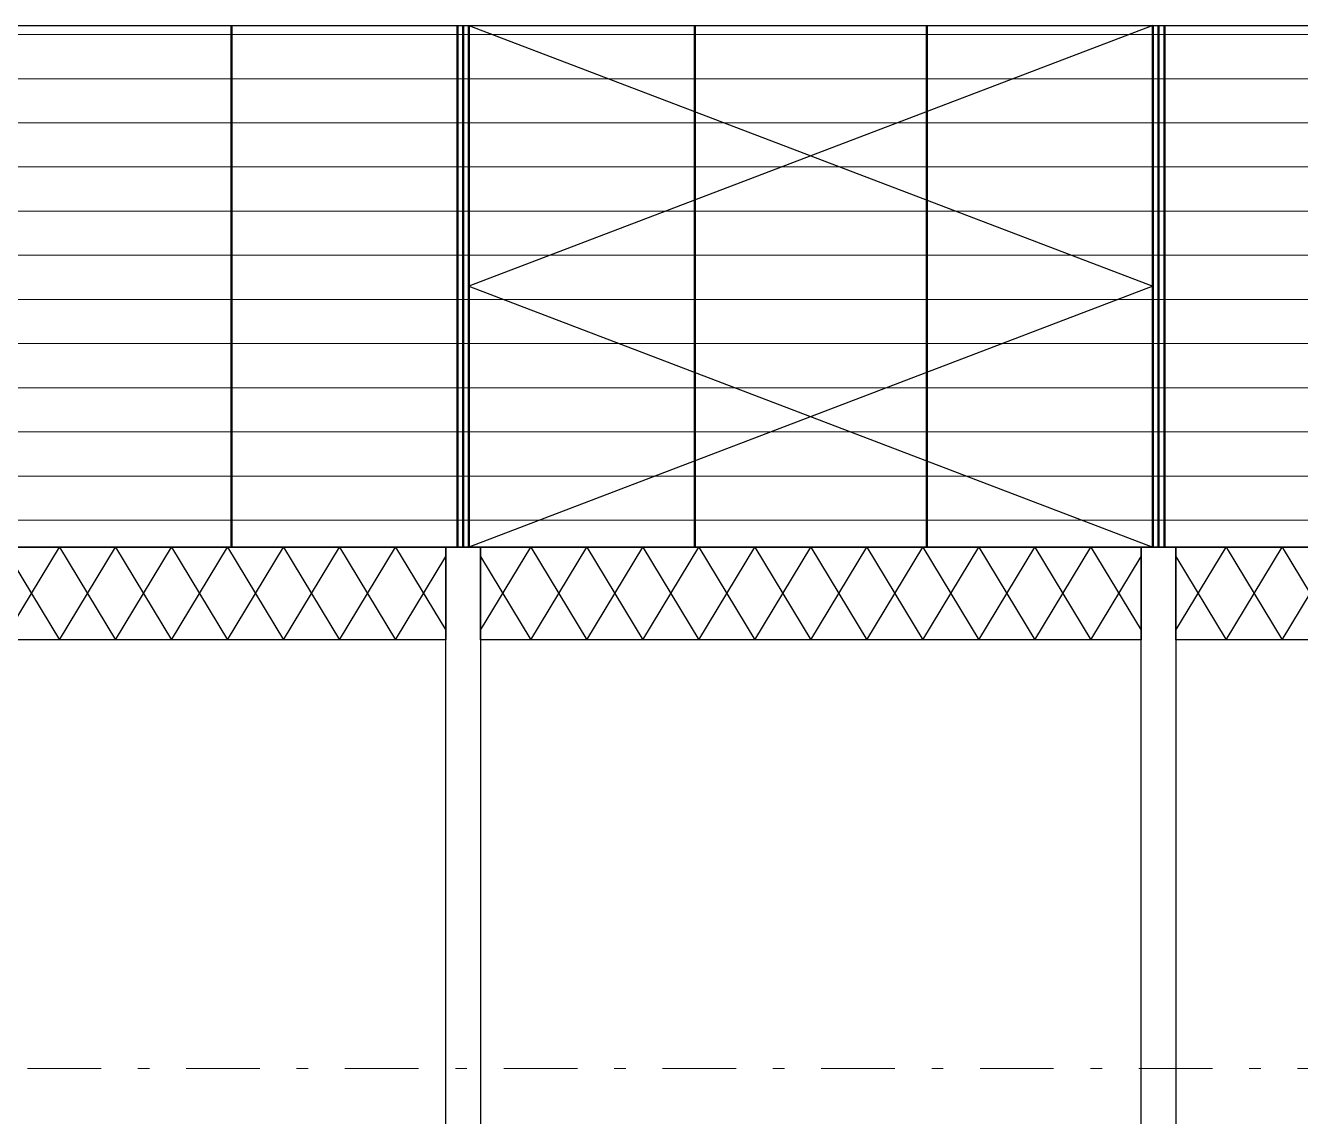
# Model space of a CAD drawing. Header units: millimetres. Extents: x 2175 to 3376, y 1504 to 1740.
# Drawn here: x 3169.61 to 3180.61, y 1617.92 to 1627.33 of the extents above; entities that cross this region are included whole.
import ezdxf

# ---------------------------------------------------------------- set-up
doc = ezdxf.new("R2010")
doc.units = ezdxf.units.MM
doc.linetypes.add('DASHDOT2', pattern=[12.7, 6.35, -3.175, 0, -3.175])
doc.linetypes.add('DASHED', pattern=[19.05, 12.7, -6.35])
for name, color, linetype in [('Atap', 3, 'Continuous'), ('GR', 7, 'Continuous'), ('HELP', 251, 'Continuous'), ('SUNGAI', 150, 'Continuous'), ('WF 150', 5, 'Continuous')]:
    doc.layers.add(name, color=color, linetype=linetype)
doc.layers.add('Garis Dim', color=131, linetype='DASHED', lineweight=9)
doc.layers.add('HAT', color=8, linetype='Continuous', lineweight=9)

msp = doc.modelspace()

# ---------------------------------------------------------------- hatches: boundary and pattern name
at = {"layer": 'HAT', "lineweight": 0, "ltscale": 0.3, "true_color": 0x939598}
h = msp.add_hatch(dxfattribs=at)
h.set_pattern_fill('LINE', color=252, scale=0.12)
h.set_pattern_definition([(0, (-9602.51916, 2275.71535), (0, 0.381), [])])
h.paths.add_polyline_path([(3100.382, 1627.331), (3216.382, 1627.331), (3216.382, 1622.831), (3100.382, 1622.831)])

# ---------------------------------------------------------------- linework, layer by layer
at = {"color": 1, "lineweight": 50}
for p, q in [((3171.382, 1627.331), (3171.382, 1622.831)), ((3173.382, 1627.331), (3173.382, 1622.831)), ((3173.382, 1627.331), (3173.382, 1622.831)), ((3175.382, 1627.331), (3175.382, 1622.831)), ((3177.382, 1627.331), (3177.382, 1622.831)), ((3179.382, 1627.331), (3179.382, 1622.831)), ((3179.382, 1627.331), (3179.382, 1622.831))]:
    msp.add_line(p, q, dxfattribs=at)
for points in [[(3167.531, 1622.75), (3167.965, 1622.031), (3168.448, 1622.831), (3168.932, 1622.031), (3169.415, 1622.831), (3169.898, 1622.031), (3170.382, 1622.831), (3170.865, 1622.031), (3171.348, 1622.831), (3171.832, 1622.031), (3172.315, 1622.831), (3172.798, 1622.031), (3173.232, 1622.75)], [(3167.531, 1622.113), (3167.965, 1622.831), (3168.448, 1622.031), (3168.932, 1622.831), (3169.415, 1622.031), (3169.898, 1622.831), (3170.382, 1622.031), (3170.865, 1622.831), (3171.348, 1622.031), (3171.832, 1622.831), (3172.315, 1622.031), (3172.798, 1622.831), (3173.232, 1622.113)], [(3167.531, 1622.75), (3167.965, 1622.031), (3168.448, 1622.831), (3168.932, 1622.031), (3169.415, 1622.831), (3169.898, 1622.031), (3170.382, 1622.831), (3170.865, 1622.031), (3171.348, 1622.831), (3171.832, 1622.031), (3172.315, 1622.831), (3172.798, 1622.031), (3173.232, 1622.75)], [(3167.531, 1622.113), (3167.965, 1622.831), (3168.448, 1622.031), (3168.932, 1622.831), (3169.415, 1622.031), (3169.898, 1622.831), (3170.382, 1622.031), (3170.865, 1622.831), (3171.348, 1622.031), (3171.832, 1622.831), (3172.315, 1622.031), (3172.798, 1622.831), (3173.232, 1622.113)], [(3173.531, 1622.75), (3173.965, 1622.031), (3174.448, 1622.831), (3174.932, 1622.031), (3175.415, 1622.831), (3175.898, 1622.031), (3176.382, 1622.831), (3176.865, 1622.031), (3177.348, 1622.831), (3177.832, 1622.031), (3178.315, 1622.831), (3178.798, 1622.031), (3179.232, 1622.75)], [(3173.531, 1622.113), (3173.965, 1622.831), (3174.448, 1622.031), (3174.932, 1622.831), (3175.415, 1622.031), (3175.898, 1622.831), (3176.382, 1622.031), (3176.865, 1622.831), (3177.348, 1622.031), (3177.832, 1622.831), (3178.315, 1622.031), (3178.798, 1622.831), (3179.232, 1622.113)], [(3173.531, 1622.75), (3173.965, 1622.031), (3174.448, 1622.831), (3174.932, 1622.031), (3175.415, 1622.831), (3175.898, 1622.031), (3176.382, 1622.831), (3176.865, 1622.031), (3177.348, 1622.831), (3177.832, 1622.031), (3178.315, 1622.831), (3178.798, 1622.031), (3179.232, 1622.75)], [(3173.531, 1622.113), (3173.965, 1622.831), (3174.448, 1622.031), (3174.932, 1622.831), (3175.415, 1622.031), (3175.898, 1622.831), (3176.382, 1622.031), (3176.865, 1622.831), (3177.348, 1622.031), (3177.832, 1622.831), (3178.315, 1622.031), (3178.798, 1622.831), (3179.232, 1622.113)], [(3179.531, 1622.75), (3179.965, 1622.031), (3180.448, 1622.831), (3180.932, 1622.031), (3181.415, 1622.831), (3181.898, 1622.031), (3182.382, 1622.831), (3182.865, 1622.031), (3183.348, 1622.831), (3183.832, 1622.031), (3184.315, 1622.831), (3184.798, 1622.031), (3185.232, 1622.75)], [(3179.531, 1622.113), (3179.965, 1622.831), (3180.448, 1622.031), (3180.932, 1622.831), (3181.415, 1622.031), (3181.898, 1622.831), (3182.382, 1622.031), (3182.865, 1622.831), (3183.348, 1622.031), (3183.832, 1622.831), (3184.315, 1622.031), (3184.798, 1622.831), (3185.232, 1622.113)], [(3179.531, 1622.75), (3179.965, 1622.031), (3180.448, 1622.831), (3180.932, 1622.031), (3181.415, 1622.831), (3181.898, 1622.031), (3182.382, 1622.831), (3182.865, 1622.031), (3183.348, 1622.831), (3183.832, 1622.031), (3184.315, 1622.831), (3184.798, 1622.031), (3185.232, 1622.75)], [(3179.531, 1622.113), (3179.965, 1622.831), (3180.448, 1622.031), (3180.932, 1622.831), (3181.415, 1622.031), (3181.898, 1622.831), (3182.382, 1622.031), (3182.865, 1622.831), (3183.348, 1622.031), (3183.832, 1622.831), (3184.315, 1622.031), (3184.798, 1622.831), (3185.232, 1622.113)]]:
    msp.add_lwpolyline(points)
at = {"layer": 'Atap'}
for points in [[(3173.432, 1627.331), (3179.332, 1625.081), (3173.432, 1622.831)], [(3179.332, 1627.331), (3173.432, 1625.081), (3179.332, 1622.831)]]:
    msp.add_lwpolyline(points, dxfattribs=at)
at = {"layer": 'Garis Dim', "linetype": 'DASHDOT2', "ltscale": 0.1}
for p, q in [((3098.382, 1627.331), (3221.382, 1627.331)), ((3098.382, 1622.831), (3221.382, 1622.831)), ((3098.382, 1618.331), (3221.382, 1618.331))]:
    msp.add_line(p, q, dxfattribs=at)
at = {"layer": 'GR'}
msp.add_lwpolyline([(3100.382, 1627.331), (3216.382, 1627.331), (3216.382, 1622.831), (3100.382, 1622.831)], close=True, dxfattribs=at)
at = {"layer": 'HELP'}
for points in [[(3167.531, 1622.831), (3173.232, 1622.831), (3173.232, 1622.031), (3167.531, 1622.031)], [(3167.531, 1622.831), (3173.232, 1622.831), (3173.232, 1622.031), (3167.531, 1622.031)], [(3173.531, 1622.831), (3179.232, 1622.831), (3179.232, 1622.031), (3173.531, 1622.031)], [(3173.531, 1622.831), (3179.232, 1622.831), (3179.232, 1622.031), (3173.531, 1622.031)], [(3179.531, 1622.831), (3185.232, 1622.831), (3185.232, 1622.031), (3179.531, 1622.031)], [(3179.531, 1622.831), (3185.232, 1622.831), (3185.232, 1622.031), (3179.531, 1622.031)]]:
    msp.add_lwpolyline(points, close=True, dxfattribs=at)
at = {"layer": 'SUNGAI'}
for points in [[(3173.232, 1622.831), (3173.532, 1622.831), (3173.532, 1614.831), (3173.232, 1614.831)], [(3179.232, 1622.831), (3179.532, 1622.831), (3179.532, 1614.831), (3179.232, 1614.831)]]:
    msp.add_lwpolyline(points, close=True, dxfattribs=at)
at = {"layer": 'WF 150', "color": 0, "lineweight": 50}
for p, q in [((3173.332, 1627.331), (3173.332, 1622.831)), ((3173.332, 1627.331), (3173.332, 1622.831)), ((3173.432, 1627.331), (3173.432, 1622.831)), ((3173.432, 1627.331), (3173.432, 1622.831)), ((3179.332, 1627.331), (3179.332, 1622.831)), ((3179.332, 1627.331), (3179.332, 1622.831)), ((3179.432, 1627.331), (3179.432, 1622.831)), ((3179.432, 1627.331), (3179.432, 1622.831))]:
    msp.add_line(p, q, dxfattribs=at)

doc.saveas('drawing.dxf')
